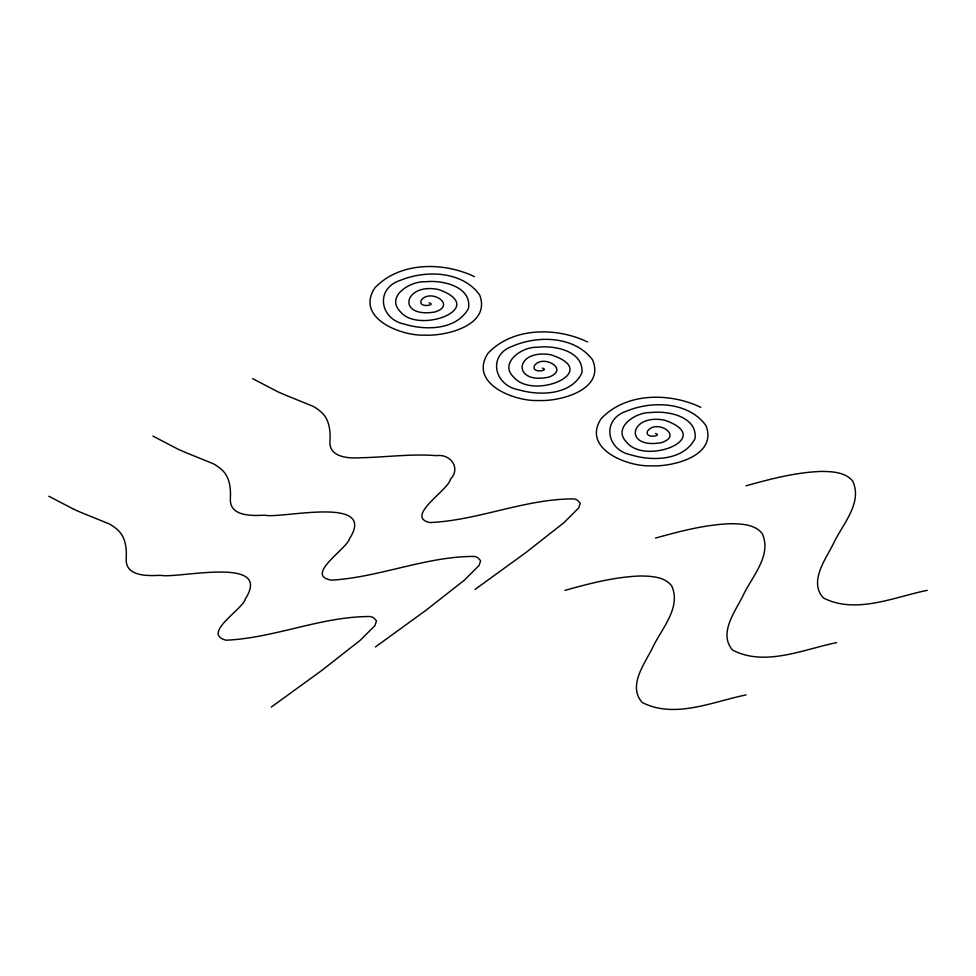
<?xml version="1.0" encoding="UTF-8"?>
<svg xmlns="http://www.w3.org/2000/svg" width="976" height="976" viewBox="0 0 976 976"><rect width="100%" height="100%" fill="white"/><g stroke="black" fill="none" stroke-linecap="round" stroke-linejoin="round"><path stroke-width="1.46" d="M271.267 707.075L321.738 670.488L360.217 640.305L374.967 625.555L376.492 620.797L373.662 617.869A9.772 5.636 0 0 0 370.282 616.539C321.409 616.32 274.781 638.048 226.017 640.207C201.251 633.595 243 609.402 245.391 598.825C273.463 555.027 177.461 579.061 160.589 575.303C148.047 575.925 125.172 576.901 126.209 558.675C126.868 547.792 125.416 535.495 115.985 528.48A49.117 28.353 0 0 0 109.056 523.819L85.595 514.328A218.441 126.111 0 0 1 74.042 509.374M375.406 646.954L425.89 610.354L464.356 580.183L479.106 565.433L480.631 560.675L477.801 557.735A9.772 5.636 0 0 0 474.421 556.418C426 556.32 379.786 577.267 331.511 580.159C303.878 575.437 346.87 549.012 349.53 538.703C377.883 494.734 280.624 519.183 264.728 515.182C252.186 515.792 229.323 516.78 230.36 498.541C231.007 487.671 229.555 475.361 220.125 468.358A49.117 28.353 0 0 0 213.195 463.698L189.734 454.194A218.441 126.111 0 0 1 178.181 449.253L152.939 436.113M475.019 589.443L525.503 552.843L563.969 522.672L578.719 507.923L580.244 503.165L577.414 500.224A9.772 5.636 0 0 0 574.034 498.907C525.161 498.675 478.533 520.44 429.769 522.563C404.271 516.719 448.692 489.891 450.387 479.314C461.197 468.151 450.534 453.547 436.382 455.646C411.14 453.608 385.898 457.28 360.669 457.744C348.822 458.549 328.668 457.61 329.961 441.03C330.62 430.16 329.168 417.85 319.738 410.847A49.117 28.353 0 0 0 312.808 406.187L289.347 396.683A218.441 126.111 0 0 1 277.794 391.742L252.552 378.603M429.135 302.792C437.394 305 417.301 308.66 421.339 300.059C430.855 288.005 457.317 305.39 434.588 312.052C395.731 318.249 404.137 282.125 438.639 289.555C489.879 307.916 418.155 334.78 400.184 311.49C385.325 296.094 410.725 280.881 425.158 281.783C441.872 279.77 472.006 286.322 468.492 308.355C456.719 330.169 425.499 330.657 404.454 324.117C379.664 319.262 374.857 288.371 400.55 280.283C425.939 269.864 462.392 270.95 479.655 294.984C491.318 325.398 445.91 336.378 424.243 335.122C401.014 336.073 355.313 318.115 374.65 288.127C399.391 261.568 443.446 261.69 474.421 276.647M542.339 368.147C550.415 370.185 531.542 374.15 534.323 365.866C542.363 353.483 570.46 369.416 548.768 377.114C511.924 384.971 514.181 348.908 550.269 354.654C603.595 371.136 534.043 400.575 514.145 377.541C498.163 363.255 522.148 346.504 536.776 347.31C553.746 345.028 583.672 350.567 581.977 372.698C571.399 395.341 539.46 395.963 518.488 389.753C494.063 385.435 487.122 354.8 512.937 346.029C538.301 335.146 574.62 336.159 592.493 359.705C605.437 389.741 560.187 401.636 538.667 400.502C515.23 401.746 468.358 384.007 487.841 353.471C512.583 326.923 556.637 327.045 587.613 342.003M655.53 433.503C663.448 435.735 644.001 439.249 647.613 430.989C656.531 418.68 683.773 435.625 661.313 442.665C623.103 449.424 629.459 413.287 664.51 420.168C716.384 437.858 645.648 465.576 626.958 442.555C611.513 427.708 636.242 411.713 650.76 412.58C667.596 410.432 697.645 416.459 695.034 438.553C683.749 460.904 651.944 461.38 630.85 454.828C606.059 449.973 601.253 419.07 626.946 410.994C652.322 400.575 688.775 401.661 706.038 425.682C717.702 456.097 672.305 467.089 650.626 465.82C627.409 466.772 581.708 448.814 601.045 418.826C625.787 392.267 669.829 392.401 700.805 407.358M746.091 485.78C770.735 478.948 795.794 472.299 821.499 471.42C832.333 471.554 845.35 472.018 852.743 481.18C862.882 503.152 842.178 524.673 833.467 543.571C825.708 559.309 808.665 581.379 823.244 597.861C855.623 614.648 894.199 596.995 927.2 590.346M655.53 538.069C680.174 531.225 705.233 524.576 730.939 523.697C741.772 523.844 754.79 524.307 762.183 533.469C772.321 555.429 751.63 576.95 742.919 595.86C735.148 611.598 718.116 633.656 732.683 650.15C765.074 666.937 803.651 649.272 836.639 642.623M564.97 590.346C589.626 583.514 614.685 576.865 640.39 575.986C651.212 576.121 664.241 576.584 671.622 585.746C681.76 607.719 661.069 629.239 652.358 648.137C644.599 663.875 627.556 685.933 642.135 702.427C674.514 719.214 713.09 701.549 746.091 694.912M74.042 509.374L48.8 496.235"/></g></svg>
